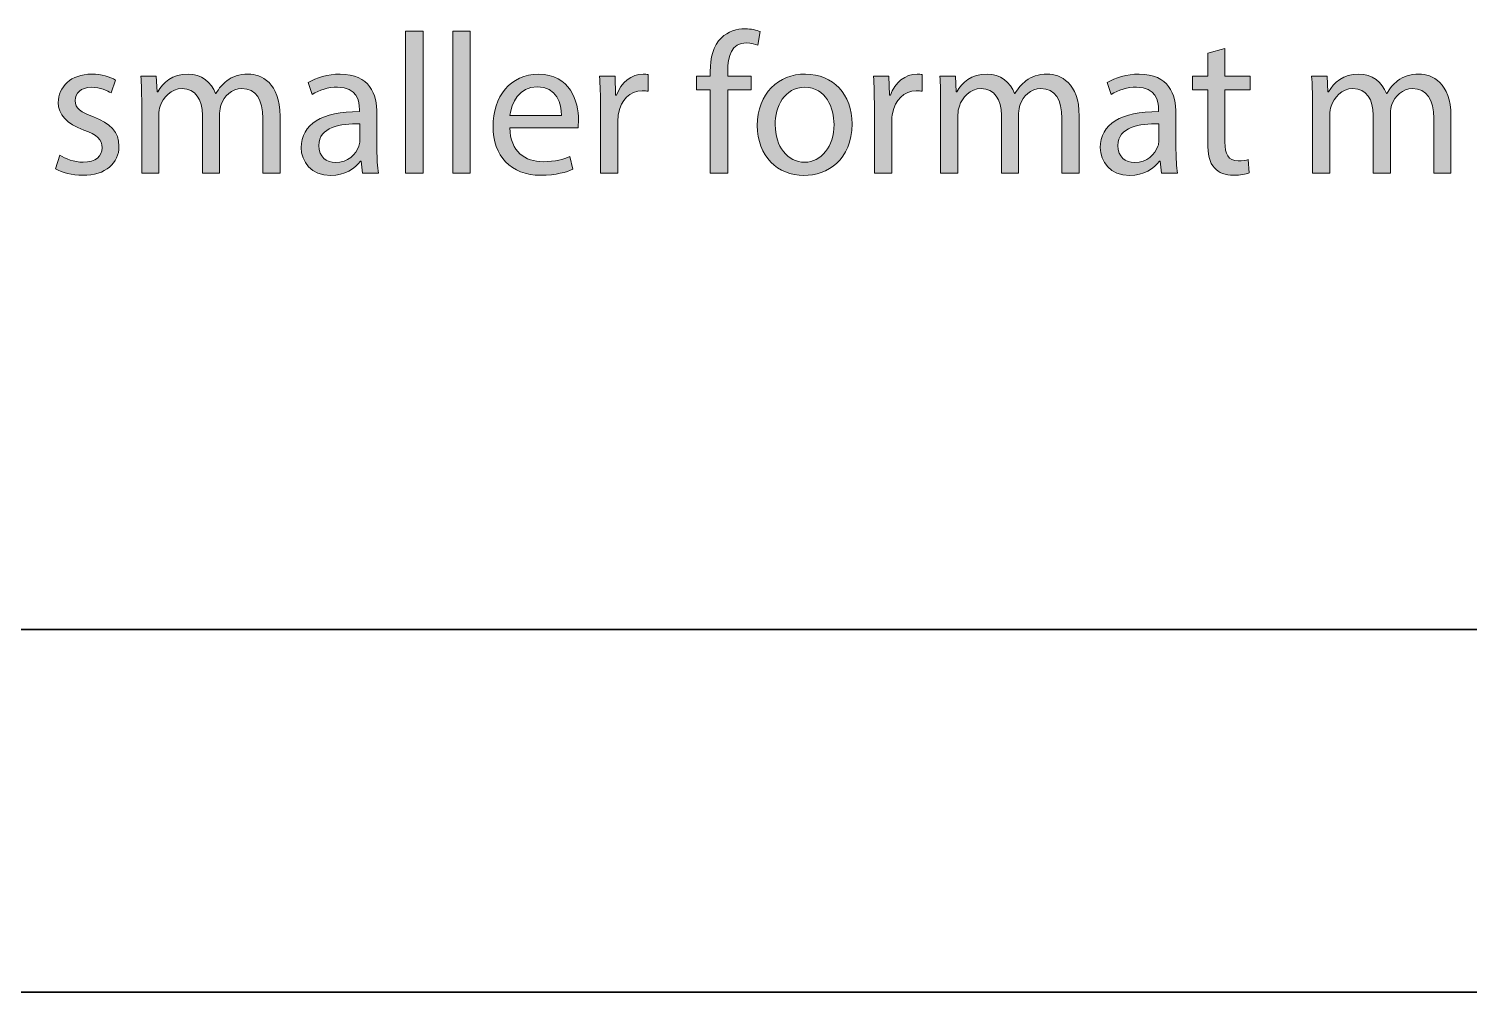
# Model space of a CAD drawing. Header units: inches. Extents: x 17 to 980, y -926 to -230.
# Drawn here: x 264.3 to 368.9, y -871.2 to -801.2 of the extents above; entities that cross this region are included whole.
import ezdxf

# ---------------------------------------------------------------- set-up
doc = ezdxf.new("R2010")
doc.units = ezdxf.units.IN
doc.header["$MEASUREMENT"] = 0
doc.layers.add('Layer 1', color=7, linetype='Continuous')

# ---------------------------------------------------------------- blocks, each defined once
blk = doc.blocks.new('block 6')
at = {"layer": 'Layer 1', "true_color": 0x231f20}
h = blk.add_hatch(color=179, dxfattribs=at)
h.dxf.hatch_style = 2
h.paths.add_polyline_path([(291.65, -801.38), (292.93, -801.38), (292.93, -811.71), (291.65, -811.71)])
h = blk.add_hatch(color=179, dxfattribs=at)
h.dxf.hatch_style = 2
h.paths.add_polyline_path([(295.08, -801.38), (296.36, -801.38), (296.36, -811.71), (295.08, -811.71)])
h = blk.add_hatch(color=179, dxfattribs=at)
h.dxf.hatch_style = 2
edge = h.paths.add_edge_path()
edge.add_spline(control_points=[(313.78, -811.71), (313.78, -811.71), (313.78, -805.64), (313.78, -805.64), (313.78, -805.64), (312.79, -805.64), (312.79, -805.64), (312.79, -805.64), (312.79, -804.67), (312.79, -804.67), (312.79, -804.67), (313.78, -804.67), (313.78, -804.67), (313.78, -804.67), (313.78, -804.33), (313.78, -804.33), (313.78, -803.34), (314, -802.44), (314.59, -801.88), (315.07, -801.41), (315.71, -801.22), (316.31, -801.22), (316.76, -801.22), (317.16, -801.32), (317.4, -801.42), (317.4, -801.42), (317.23, -802.41), (317.23, -802.41), (317.04, -802.33), (316.78, -802.25), (316.41, -802.25), (315.32, -802.25), (315.05, -803.21), (315.05, -804.29), (315.05, -804.29), (315.05, -804.67), (315.05, -804.67), (315.05, -804.67), (316.75, -804.67), (316.75, -804.67), (316.75, -804.67), (316.75, -805.64), (316.75, -805.64), (316.75, -805.64), (315.05, -805.64), (315.05, -805.64), (315.05, -805.64), (315.05, -811.71), (315.05, -811.71), (315.05, -811.71), (313.78, -811.71), (313.78, -811.71)], knot_values=[0, 0, 0, 0, 1, 1, 1, 2, 2, 2, 3, 3, 3, 4, 4, 4, 5, 5, 5, 6, 6, 6, 7, 7, 7, 8, 8, 8, 9, 9, 9, 10, 10, 10, 11, 11, 11, 12, 12, 12, 13, 13, 13, 14, 14, 14, 15, 15, 15, 16, 16, 16, 17, 17, 17, 17], degree=3, periodic=1)
h = blk.add_hatch(color=179, dxfattribs=at)
h.dxf.hatch_style = 2
edge = h.paths.add_edge_path()
edge.add_spline(control_points=[(351.15, -802.65), (351.15, -802.65), (351.15, -804.67), (351.15, -804.67), (351.15, -804.67), (352.98, -804.67), (352.98, -804.67), (352.98, -804.67), (352.98, -805.64), (352.98, -805.64), (352.98, -805.64), (351.15, -805.64), (351.15, -805.64), (351.15, -805.64), (351.15, -809.44), (351.15, -809.44), (351.15, -810.31), (351.4, -810.81), (352.11, -810.81), (352.44, -810.81), (352.69, -810.77), (352.85, -810.72), (352.85, -810.72), (352.91, -811.68), (352.91, -811.68), (352.66, -811.78), (352.27, -811.86), (351.78, -811.86), (351.18, -811.86), (350.7, -811.67), (350.39, -811.32), (350.03, -810.94), (349.9, -810.31), (349.9, -809.49), (349.9, -809.49), (349.9, -805.64), (349.9, -805.64), (349.9, -805.64), (348.81, -805.64), (348.81, -805.64), (348.81, -805.64), (348.81, -804.67), (348.81, -804.67), (348.81, -804.67), (349.9, -804.67), (349.9, -804.67), (349.9, -804.67), (349.9, -802.98), (349.9, -802.98), (349.9, -802.98), (351.15, -802.65), (351.15, -802.65)], knot_values=[0, 0, 0, 0, 1, 1, 1, 2, 2, 2, 3, 3, 3, 4, 4, 4, 5, 5, 5, 6, 6, 6, 7, 7, 7, 8, 8, 8, 9, 9, 9, 10, 10, 10, 11, 11, 11, 12, 12, 12, 13, 13, 13, 14, 14, 14, 15, 15, 15, 16, 16, 16, 17, 17, 17, 17], degree=3, periodic=1)
h = blk.add_hatch(color=179, dxfattribs=at)
h.dxf.hatch_style = 2
edge = h.paths.add_edge_path()
edge.add_spline(control_points=[(266.56, -810.4), (266.94, -810.65), (267.61, -810.91), (268.25, -810.91), (269.18, -810.91), (269.62, -810.45), (269.62, -809.86), (269.62, -809.25), (269.25, -808.92), (268.31, -808.57), (267.04, -808.12), (266.44, -807.42), (266.44, -806.58), (266.44, -805.44), (267.36, -804.51), (268.87, -804.51), (269.59, -804.51), (270.21, -804.71), (270.6, -804.95), (270.6, -804.95), (270.28, -805.88), (270.28, -805.88), (270.01, -805.7), (269.5, -805.47), (268.84, -805.47), (268.09, -805.47), (267.67, -805.91), (267.67, -806.43), (267.67, -807.01), (268.09, -807.27), (269, -807.62), (270.23, -808.09), (270.85, -808.7), (270.85, -809.75), (270.85, -810.98), (269.89, -811.86), (268.22, -811.86), (267.45, -811.86), (266.73, -811.67), (266.24, -811.38), (266.24, -811.38), (266.56, -810.4), (266.56, -810.4)], knot_values=[0, 0, 0, 0, 1, 1, 1, 2, 2, 2, 3, 3, 3, 4, 4, 4, 5, 5, 5, 6, 6, 6, 7, 7, 7, 8, 8, 8, 9, 9, 9, 10, 10, 10, 11, 11, 11, 12, 12, 12, 13, 13, 13, 14, 14, 14, 14], degree=3, periodic=1)
h = blk.add_hatch(color=179, dxfattribs=at)
h.dxf.hatch_style = 2
edge = h.paths.add_edge_path()
edge.add_spline(control_points=[(272.5, -806.58), (272.5, -805.85), (272.48, -805.25), (272.44, -804.67), (272.44, -804.67), (273.56, -804.67), (273.56, -804.67), (273.56, -804.67), (273.62, -805.8), (273.62, -805.8), (273.62, -805.8), (273.66, -805.8), (273.66, -805.8), (274.05, -805.13), (274.71, -804.51), (275.87, -804.51), (276.83, -804.51), (277.56, -805.09), (277.87, -805.92), (277.87, -805.92), (277.89, -805.92), (277.89, -805.92), (278.11, -805.53), (278.39, -805.22), (278.68, -805), (279.1, -804.68), (279.57, -804.51), (280.24, -804.51), (281.17, -804.51), (282.55, -805.12), (282.55, -807.56), (282.55, -807.56), (282.55, -811.71), (282.55, -811.71), (282.55, -811.71), (281.3, -811.71), (281.3, -811.71), (281.3, -811.71), (281.3, -807.72), (281.3, -807.72), (281.3, -806.37), (280.8, -805.56), (279.77, -805.56), (279.04, -805.56), (278.48, -806.1), (278.26, -806.72), (278.2, -806.9), (278.16, -807.13), (278.16, -807.36), (278.16, -807.36), (278.16, -811.71), (278.16, -811.71), (278.16, -811.71), (276.91, -811.71), (276.91, -811.71), (276.91, -811.71), (276.91, -807.49), (276.91, -807.49), (276.91, -806.37), (276.41, -805.56), (275.44, -805.56), (274.64, -805.56), (274.05, -806.2), (273.85, -806.84), (273.78, -807.03), (273.75, -807.24), (273.75, -807.46), (273.75, -807.46), (273.75, -811.71), (273.75, -811.71), (273.75, -811.71), (272.5, -811.71), (272.5, -811.71), (272.5, -811.71), (272.5, -806.58), (272.5, -806.58)], knot_values=[0, 0, 0, 0, 1, 1, 1, 2, 2, 2, 3, 3, 3, 4, 4, 4, 5, 5, 5, 6, 6, 6, 7, 7, 7, 8, 8, 8, 9, 9, 9, 10, 10, 10, 11, 11, 11, 12, 12, 12, 13, 13, 13, 14, 14, 14, 15, 15, 15, 16, 16, 16, 17, 17, 17, 18, 18, 18, 19, 19, 19, 20, 20, 20, 21, 21, 21, 22, 22, 22, 23, 23, 23, 24, 24, 24, 25, 25, 25, 25], degree=3, periodic=1)
h = blk.add_hatch(color=179, dxfattribs=at)
h.dxf.hatch_style = 2
edge = h.paths.add_edge_path()
edge.add_spline(control_points=[(288.53, -811.71), (288.53, -811.71), (288.43, -810.82), (288.43, -810.82), (288.43, -810.82), (288.39, -810.82), (288.39, -810.82), (287.99, -811.38), (287.24, -811.87), (286.23, -811.87), (284.81, -811.87), (284.08, -810.87), (284.08, -809.85), (284.08, -808.15), (285.59, -807.22), (288.31, -807.23), (288.31, -807.23), (288.31, -807.08), (288.31, -807.08), (288.31, -806.5), (288.15, -805.45), (286.71, -805.45), (286.06, -805.45), (285.38, -805.66), (284.88, -805.98), (284.88, -805.98), (284.59, -805.13), (284.59, -805.13), (285.17, -804.76), (286.02, -804.51), (286.9, -804.51), (289.06, -804.51), (289.58, -805.98), (289.58, -807.39), (289.58, -807.39), (289.58, -810.02), (289.58, -810.02), (289.58, -810.63), (289.61, -811.23), (289.7, -811.71), (289.7, -811.71), (288.53, -811.71), (288.53, -811.71)], knot_values=[0, 0, 0, 0, 1, 1, 1, 2, 2, 2, 3, 3, 3, 4, 4, 4, 5, 5, 5, 6, 6, 6, 7, 7, 7, 8, 8, 8, 9, 9, 9, 10, 10, 10, 11, 11, 11, 12, 12, 12, 13, 13, 13, 14, 14, 14, 14], degree=3, periodic=1)
edge = h.paths.add_edge_path()
edge.add_spline(control_points=[(288.34, -808.12), (286.95, -808.09), (285.36, -808.34), (285.36, -809.7), (285.36, -810.53), (285.91, -810.93), (286.57, -810.93), (287.48, -810.93), (288.07, -810.34), (288.27, -809.75), (288.31, -809.62), (288.34, -809.47), (288.34, -809.34), (288.34, -809.34), (288.34, -808.12), (288.34, -808.12)], knot_values=[0, 0, 0, 0, 1, 1, 1, 2, 2, 2, 3, 3, 3, 4, 4, 4, 5, 5, 5, 5], degree=3, periodic=1)
h = blk.add_hatch(color=179, dxfattribs=at)
h.dxf.hatch_style = 2
edge = h.paths.add_edge_path()
edge.add_spline(control_points=[(299.23, -808.42), (299.26, -810.15), (300.36, -810.87), (301.64, -810.87), (302.56, -810.87), (303.11, -810.71), (303.59, -810.5), (303.59, -810.5), (303.81, -811.42), (303.81, -811.42), (303.36, -811.62), (302.59, -811.86), (301.47, -811.86), (299.3, -811.86), (298.01, -810.43), (298.01, -808.31), (298.01, -806.18), (299.26, -804.51), (301.31, -804.51), (303.61, -804.51), (304.22, -806.53), (304.22, -807.83), (304.22, -808.09), (304.19, -808.29), (304.18, -808.42), (304.18, -808.42), (299.23, -808.42), (299.23, -808.42)], knot_values=[0, 0, 0, 0, 1, 1, 1, 2, 2, 2, 3, 3, 3, 4, 4, 4, 5, 5, 5, 6, 6, 6, 7, 7, 7, 8, 8, 8, 9, 9, 9, 9], degree=3, periodic=1)
edge = h.paths.add_edge_path()
edge.add_spline(control_points=[(302.98, -807.51), (303, -806.69), (302.65, -805.43), (301.21, -805.43), (299.91, -805.43), (299.34, -806.62), (299.24, -807.51), (299.24, -807.51), (302.98, -807.51), (302.98, -807.51)], knot_values=[0, 0, 0, 0, 1, 1, 1, 2, 2, 2, 3, 3, 3, 3], degree=3, periodic=1)
h = blk.add_hatch(color=179, dxfattribs=at)
h.dxf.hatch_style = 2
edge = h.paths.add_edge_path()
edge.add_spline(control_points=[(305.81, -806.87), (305.81, -806.04), (305.79, -805.32), (305.75, -804.67), (305.75, -804.67), (306.87, -804.67), (306.87, -804.67), (306.87, -804.67), (306.91, -806.05), (306.91, -806.05), (306.91, -806.05), (306.97, -806.05), (306.97, -806.05), (307.29, -805.11), (308.06, -804.51), (308.92, -804.51), (309.07, -804.51), (309.17, -804.52), (309.28, -804.55), (309.28, -804.55), (309.28, -805.76), (309.28, -805.76), (309.15, -805.73), (309.02, -805.72), (308.85, -805.72), (307.94, -805.72), (307.3, -806.4), (307.13, -807.36), (307.1, -807.54), (307.07, -807.74), (307.07, -807.96), (307.07, -807.96), (307.07, -811.71), (307.07, -811.71), (307.07, -811.71), (305.81, -811.71), (305.81, -811.71), (305.81, -811.71), (305.81, -806.87), (305.81, -806.87)], knot_values=[0, 0, 0, 0, 1, 1, 1, 2, 2, 2, 3, 3, 3, 4, 4, 4, 5, 5, 5, 6, 6, 6, 7, 7, 7, 8, 8, 8, 9, 9, 9, 10, 10, 10, 11, 11, 11, 12, 12, 12, 13, 13, 13, 13], degree=3, periodic=1)
h = blk.add_hatch(color=179, dxfattribs=at)
h.dxf.hatch_style = 2
edge = h.paths.add_edge_path()
edge.add_spline(control_points=[(324.08, -808.13), (324.08, -810.74), (322.28, -811.87), (320.58, -811.87), (318.67, -811.87), (317.2, -810.47), (317.2, -808.25), (317.2, -805.89), (318.74, -804.51), (320.69, -804.51), (322.71, -804.51), (324.08, -805.98), (324.08, -808.13)], knot_values=[0, 0, 0, 0, 1, 1, 1, 2, 2, 2, 3, 3, 3, 4, 4, 4, 4], degree=3, periodic=1)
edge = h.paths.add_edge_path()
edge.add_spline(control_points=[(318.5, -808.2), (318.5, -809.75), (319.38, -810.91), (320.63, -810.91), (321.86, -810.91), (322.77, -809.76), (322.77, -808.18), (322.77, -806.98), (322.18, -805.47), (320.66, -805.47), (319.15, -805.47), (318.5, -806.87), (318.5, -808.2)], knot_values=[0, 0, 0, 0, 1, 1, 1, 2, 2, 2, 3, 3, 3, 4, 4, 4, 4], degree=3, periodic=1)
h = blk.add_hatch(color=179, dxfattribs=at)
h.dxf.hatch_style = 2
edge = h.paths.add_edge_path()
edge.add_spline(control_points=[(325.7, -806.87), (325.7, -806.04), (325.68, -805.32), (325.64, -804.67), (325.64, -804.67), (326.76, -804.67), (326.76, -804.67), (326.76, -804.67), (326.8, -806.05), (326.8, -806.05), (326.8, -806.05), (326.86, -806.05), (326.86, -806.05), (327.18, -805.11), (327.95, -804.51), (328.81, -804.51), (328.96, -804.51), (329.06, -804.52), (329.18, -804.55), (329.18, -804.55), (329.18, -805.76), (329.18, -805.76), (329.04, -805.73), (328.91, -805.72), (328.74, -805.72), (327.84, -805.72), (327.2, -806.4), (327.02, -807.36), (326.99, -807.54), (326.96, -807.74), (326.96, -807.96), (326.96, -807.96), (326.96, -811.71), (326.96, -811.71), (326.96, -811.71), (325.7, -811.71), (325.7, -811.71), (325.7, -811.71), (325.7, -806.87), (325.7, -806.87)], knot_values=[0, 0, 0, 0, 1, 1, 1, 2, 2, 2, 3, 3, 3, 4, 4, 4, 5, 5, 5, 6, 6, 6, 7, 7, 7, 8, 8, 8, 9, 9, 9, 10, 10, 10, 11, 11, 11, 12, 12, 12, 13, 13, 13, 13], degree=3, periodic=1)
h = blk.add_hatch(color=179, dxfattribs=at)
h.dxf.hatch_style = 2
edge = h.paths.add_edge_path()
edge.add_spline(control_points=[(330.51, -806.58), (330.51, -805.85), (330.5, -805.25), (330.46, -804.67), (330.46, -804.67), (331.58, -804.67), (331.58, -804.67), (331.58, -804.67), (331.64, -805.8), (331.64, -805.8), (331.64, -805.8), (331.68, -805.8), (331.68, -805.8), (332.07, -805.13), (332.73, -804.51), (333.89, -804.51), (334.85, -804.51), (335.58, -805.09), (335.88, -805.92), (335.88, -805.92), (335.91, -805.92), (335.91, -805.92), (336.13, -805.53), (336.41, -805.22), (336.7, -805), (337.12, -804.68), (337.59, -804.51), (338.26, -804.51), (339.19, -804.51), (340.57, -805.12), (340.57, -807.56), (340.57, -807.56), (340.57, -811.71), (340.57, -811.71), (340.57, -811.71), (339.32, -811.71), (339.32, -811.71), (339.32, -811.71), (339.32, -807.72), (339.32, -807.72), (339.32, -806.37), (338.82, -805.56), (337.79, -805.56), (337.06, -805.56), (336.49, -806.1), (336.28, -806.72), (336.22, -806.9), (336.17, -807.13), (336.17, -807.36), (336.17, -807.36), (336.17, -811.71), (336.17, -811.71), (336.17, -811.71), (334.92, -811.71), (334.92, -811.71), (334.92, -811.71), (334.92, -807.49), (334.92, -807.49), (334.92, -806.37), (334.43, -805.56), (333.45, -805.56), (332.65, -805.56), (332.07, -806.2), (331.87, -806.84), (331.8, -807.03), (331.77, -807.24), (331.77, -807.46), (331.77, -807.46), (331.77, -811.71), (331.77, -811.71), (331.77, -811.71), (330.51, -811.71), (330.51, -811.71), (330.51, -811.71), (330.51, -806.58), (330.51, -806.58)], knot_values=[0, 0, 0, 0, 1, 1, 1, 2, 2, 2, 3, 3, 3, 4, 4, 4, 5, 5, 5, 6, 6, 6, 7, 7, 7, 8, 8, 8, 9, 9, 9, 10, 10, 10, 11, 11, 11, 12, 12, 12, 13, 13, 13, 14, 14, 14, 15, 15, 15, 16, 16, 16, 17, 17, 17, 18, 18, 18, 19, 19, 19, 20, 20, 20, 21, 21, 21, 22, 22, 22, 23, 23, 23, 24, 24, 24, 25, 25, 25, 25], degree=3, periodic=1)
h = blk.add_hatch(color=179, dxfattribs=at)
h.dxf.hatch_style = 2
edge = h.paths.add_edge_path()
edge.add_spline(control_points=[(346.55, -811.71), (346.55, -811.71), (346.45, -810.82), (346.45, -810.82), (346.45, -810.82), (346.41, -810.82), (346.41, -810.82), (346.01, -811.38), (345.26, -811.87), (344.25, -811.87), (342.83, -811.87), (342.1, -810.87), (342.1, -809.85), (342.1, -808.15), (343.61, -807.22), (346.33, -807.23), (346.33, -807.23), (346.33, -807.08), (346.33, -807.08), (346.33, -806.5), (346.17, -805.45), (344.73, -805.45), (344.08, -805.45), (343.39, -805.66), (342.9, -805.98), (342.9, -805.98), (342.61, -805.13), (342.61, -805.13), (343.19, -804.76), (344.03, -804.51), (344.92, -804.51), (347.07, -804.51), (347.6, -805.98), (347.6, -807.39), (347.6, -807.39), (347.6, -810.02), (347.6, -810.02), (347.6, -810.63), (347.63, -811.23), (347.71, -811.71), (347.71, -811.71), (346.55, -811.71), (346.55, -811.71)], knot_values=[0, 0, 0, 0, 1, 1, 1, 2, 2, 2, 3, 3, 3, 4, 4, 4, 5, 5, 5, 6, 6, 6, 7, 7, 7, 8, 8, 8, 9, 9, 9, 10, 10, 10, 11, 11, 11, 12, 12, 12, 13, 13, 13, 14, 14, 14, 14], degree=3, periodic=1)
edge = h.paths.add_edge_path()
edge.add_spline(control_points=[(346.36, -808.12), (344.96, -808.09), (343.38, -808.34), (343.38, -809.7), (343.38, -810.53), (343.93, -810.93), (344.59, -810.93), (345.5, -810.93), (346.08, -810.34), (346.29, -809.75), (346.33, -809.62), (346.36, -809.47), (346.36, -809.34), (346.36, -809.34), (346.36, -808.12), (346.36, -808.12)], knot_values=[0, 0, 0, 0, 1, 1, 1, 2, 2, 2, 3, 3, 3, 4, 4, 4, 5, 5, 5, 5], degree=3, periodic=1)
h = blk.add_hatch(color=179, dxfattribs=at)
h.dxf.hatch_style = 2
edge = h.paths.add_edge_path()
edge.add_spline(control_points=[(357.51, -806.58), (357.51, -805.85), (357.49, -805.25), (357.45, -804.67), (357.45, -804.67), (358.57, -804.67), (358.57, -804.67), (358.57, -804.67), (358.63, -805.8), (358.63, -805.8), (358.63, -805.8), (358.67, -805.8), (358.67, -805.8), (359.07, -805.13), (359.72, -804.51), (360.88, -804.51), (361.84, -804.51), (362.57, -805.09), (362.88, -805.92), (362.88, -805.92), (362.91, -805.92), (362.91, -805.92), (363.13, -805.53), (363.4, -805.22), (363.69, -805), (364.11, -804.68), (364.58, -804.51), (365.25, -804.51), (366.18, -804.51), (367.56, -805.12), (367.56, -807.56), (367.56, -807.56), (367.56, -811.71), (367.56, -811.71), (367.56, -811.71), (366.31, -811.71), (366.31, -811.71), (366.31, -811.71), (366.31, -807.72), (366.31, -807.72), (366.31, -806.37), (365.82, -805.56), (364.78, -805.56), (364.06, -805.56), (363.49, -806.1), (363.27, -806.72), (363.21, -806.9), (363.17, -807.13), (363.17, -807.36), (363.17, -807.36), (363.17, -811.71), (363.17, -811.71), (363.17, -811.71), (361.92, -811.71), (361.92, -811.71), (361.92, -811.71), (361.92, -807.49), (361.92, -807.49), (361.92, -806.37), (361.42, -805.56), (360.45, -805.56), (359.65, -805.56), (359.07, -806.2), (358.86, -806.84), (358.79, -807.03), (358.76, -807.24), (358.76, -807.46), (358.76, -807.46), (358.76, -811.71), (358.76, -811.71), (358.76, -811.71), (357.51, -811.71), (357.51, -811.71), (357.51, -811.71), (357.51, -806.58), (357.51, -806.58)], knot_values=[0, 0, 0, 0, 1, 1, 1, 2, 2, 2, 3, 3, 3, 4, 4, 4, 5, 5, 5, 6, 6, 6, 7, 7, 7, 8, 8, 8, 9, 9, 9, 10, 10, 10, 11, 11, 11, 12, 12, 12, 13, 13, 13, 14, 14, 14, 15, 15, 15, 16, 16, 16, 17, 17, 17, 18, 18, 18, 19, 19, 19, 20, 20, 20, 21, 21, 21, 22, 22, 22, 23, 23, 23, 24, 24, 24, 25, 25, 25, 25], degree=3, periodic=1)
at = {"layer": 'Layer 1', "lineweight": 0}
for points in [[(291.65, -801.38), (292.93, -801.38), (292.93, -811.71), (291.65, -811.71), (291.65, -801.38)], [(295.08, -801.38), (296.36, -801.38), (296.36, -811.71), (295.08, -811.71), (295.08, -801.38)]]:
    blk.add_lwpolyline(points, dxfattribs=at)
for points, knots in [([(313.78, -811.71), (313.78, -811.71), (313.78, -805.64), (313.78, -805.64), (313.78, -805.64), (312.79, -805.64), (312.79, -805.64), (312.79, -805.64), (312.79, -804.67), (312.79, -804.67), (312.79, -804.67), (313.78, -804.67), (313.78, -804.67), (313.78, -804.67), (313.78, -804.33), (313.78, -804.33), (313.78, -803.34), (314, -802.44), (314.59, -801.88), (315.07, -801.41), (315.71, -801.22), (316.31, -801.22), (316.76, -801.22), (317.16, -801.32), (317.4, -801.42), (317.4, -801.42), (317.23, -802.41), (317.23, -802.41), (317.04, -802.33), (316.78, -802.25), (316.41, -802.25), (315.32, -802.25), (315.05, -803.21), (315.05, -804.29), (315.05, -804.29), (315.05, -804.67), (315.05, -804.67), (315.05, -804.67), (316.75, -804.67), (316.75, -804.67), (316.75, -804.67), (316.75, -805.64), (316.75, -805.64), (316.75, -805.64), (315.05, -805.64), (315.05, -805.64), (315.05, -805.64), (315.05, -811.71), (315.05, -811.71), (315.05, -811.71), (313.78, -811.71), (313.78, -811.71)], [0, 0, 0, 0, 1, 1, 1, 2, 2, 2, 3, 3, 3, 4, 4, 4, 5, 5, 5, 6, 6, 6, 7, 7, 7, 8, 8, 8, 9, 9, 9, 10, 10, 10, 11, 11, 11, 12, 12, 12, 13, 13, 13, 14, 14, 14, 15, 15, 15, 16, 16, 16, 17, 17, 17, 17]), ([(351.15, -802.65), (351.15, -802.65), (351.15, -804.67), (351.15, -804.67), (351.15, -804.67), (352.98, -804.67), (352.98, -804.67), (352.98, -804.67), (352.98, -805.64), (352.98, -805.64), (352.98, -805.64), (351.15, -805.64), (351.15, -805.64), (351.15, -805.64), (351.15, -809.44), (351.15, -809.44), (351.15, -810.31), (351.4, -810.81), (352.11, -810.81), (352.44, -810.81), (352.69, -810.77), (352.85, -810.72), (352.85, -810.72), (352.91, -811.68), (352.91, -811.68), (352.66, -811.78), (352.27, -811.86), (351.78, -811.86), (351.18, -811.86), (350.7, -811.67), (350.39, -811.32), (350.03, -810.94), (349.9, -810.31), (349.9, -809.49), (349.9, -809.49), (349.9, -805.64), (349.9, -805.64), (349.9, -805.64), (348.81, -805.64), (348.81, -805.64), (348.81, -805.64), (348.81, -804.67), (348.81, -804.67), (348.81, -804.67), (349.9, -804.67), (349.9, -804.67), (349.9, -804.67), (349.9, -802.98), (349.9, -802.98), (349.9, -802.98), (351.15, -802.65), (351.15, -802.65)], [0, 0, 0, 0, 1, 1, 1, 2, 2, 2, 3, 3, 3, 4, 4, 4, 5, 5, 5, 6, 6, 6, 7, 7, 7, 8, 8, 8, 9, 9, 9, 10, 10, 10, 11, 11, 11, 12, 12, 12, 13, 13, 13, 14, 14, 14, 15, 15, 15, 16, 16, 16, 17, 17, 17, 17]), ([(266.56, -810.4), (266.94, -810.65), (267.61, -810.91), (268.25, -810.91), (269.18, -810.91), (269.62, -810.45), (269.62, -809.86), (269.62, -809.25), (269.25, -808.92), (268.31, -808.57), (267.04, -808.12), (266.44, -807.42), (266.44, -806.58), (266.44, -805.44), (267.36, -804.51), (268.87, -804.51), (269.59, -804.51), (270.21, -804.71), (270.6, -804.95), (270.6, -804.95), (270.28, -805.88), (270.28, -805.88), (270.01, -805.7), (269.5, -805.47), (268.84, -805.47), (268.09, -805.47), (267.67, -805.91), (267.67, -806.43), (267.67, -807.01), (268.09, -807.27), (269, -807.62), (270.23, -808.09), (270.85, -808.7), (270.85, -809.75), (270.85, -810.98), (269.89, -811.86), (268.22, -811.86), (267.45, -811.86), (266.73, -811.67), (266.24, -811.38), (266.24, -811.38), (266.56, -810.4), (266.56, -810.4)], [0, 0, 0, 0, 1, 1, 1, 2, 2, 2, 3, 3, 3, 4, 4, 4, 5, 5, 5, 6, 6, 6, 7, 7, 7, 8, 8, 8, 9, 9, 9, 10, 10, 10, 11, 11, 11, 12, 12, 12, 13, 13, 13, 14, 14, 14, 14]), ([(272.5, -806.58), (272.5, -805.85), (272.48, -805.25), (272.44, -804.67), (272.44, -804.67), (273.56, -804.67), (273.56, -804.67), (273.56, -804.67), (273.62, -805.8), (273.62, -805.8), (273.62, -805.8), (273.66, -805.8), (273.66, -805.8), (274.05, -805.13), (274.71, -804.51), (275.87, -804.51), (276.83, -804.51), (277.56, -805.09), (277.87, -805.92), (277.87, -805.92), (277.89, -805.92), (277.89, -805.92), (278.11, -805.53), (278.39, -805.22), (278.68, -805), (279.1, -804.68), (279.57, -804.51), (280.24, -804.51), (281.17, -804.51), (282.55, -805.12), (282.55, -807.56), (282.55, -807.56), (282.55, -811.71), (282.55, -811.71), (282.55, -811.71), (281.3, -811.71), (281.3, -811.71), (281.3, -811.71), (281.3, -807.72), (281.3, -807.72), (281.3, -806.37), (280.8, -805.56), (279.77, -805.56), (279.04, -805.56), (278.48, -806.1), (278.26, -806.72), (278.2, -806.9), (278.16, -807.13), (278.16, -807.36), (278.16, -807.36), (278.16, -811.71), (278.16, -811.71), (278.16, -811.71), (276.91, -811.71), (276.91, -811.71), (276.91, -811.71), (276.91, -807.49), (276.91, -807.49), (276.91, -806.37), (276.41, -805.56), (275.44, -805.56), (274.64, -805.56), (274.05, -806.2), (273.85, -806.84), (273.78, -807.03), (273.75, -807.24), (273.75, -807.46), (273.75, -807.46), (273.75, -811.71), (273.75, -811.71), (273.75, -811.71), (272.5, -811.71), (272.5, -811.71), (272.5, -811.71), (272.5, -806.58), (272.5, -806.58)], [0, 0, 0, 0, 1, 1, 1, 2, 2, 2, 3, 3, 3, 4, 4, 4, 5, 5, 5, 6, 6, 6, 7, 7, 7, 8, 8, 8, 9, 9, 9, 10, 10, 10, 11, 11, 11, 12, 12, 12, 13, 13, 13, 14, 14, 14, 15, 15, 15, 16, 16, 16, 17, 17, 17, 18, 18, 18, 19, 19, 19, 20, 20, 20, 21, 21, 21, 22, 22, 22, 23, 23, 23, 24, 24, 24, 25, 25, 25, 25]), ([(288.53, -811.71), (288.53, -811.71), (288.43, -810.82), (288.43, -810.82), (288.43, -810.82), (288.39, -810.82), (288.39, -810.82), (287.99, -811.38), (287.24, -811.87), (286.23, -811.87), (284.81, -811.87), (284.08, -810.87), (284.08, -809.85), (284.08, -808.15), (285.59, -807.22), (288.31, -807.23), (288.31, -807.23), (288.31, -807.08), (288.31, -807.08), (288.31, -806.5), (288.15, -805.45), (286.71, -805.45), (286.06, -805.45), (285.38, -805.66), (284.88, -805.98), (284.88, -805.98), (284.59, -805.13), (284.59, -805.13), (285.17, -804.76), (286.02, -804.51), (286.9, -804.51), (289.06, -804.51), (289.58, -805.98), (289.58, -807.39), (289.58, -807.39), (289.58, -810.02), (289.58, -810.02), (289.58, -810.63), (289.61, -811.23), (289.7, -811.71), (289.7, -811.71), (288.53, -811.71), (288.53, -811.71)], [0, 0, 0, 0, 1, 1, 1, 2, 2, 2, 3, 3, 3, 4, 4, 4, 5, 5, 5, 6, 6, 6, 7, 7, 7, 8, 8, 8, 9, 9, 9, 10, 10, 10, 11, 11, 11, 12, 12, 12, 13, 13, 13, 14, 14, 14, 14]), ([(299.23, -808.42), (299.26, -810.15), (300.36, -810.87), (301.64, -810.87), (302.56, -810.87), (303.11, -810.71), (303.59, -810.5), (303.59, -810.5), (303.81, -811.42), (303.81, -811.42), (303.36, -811.62), (302.59, -811.86), (301.47, -811.86), (299.3, -811.86), (298.01, -810.43), (298.01, -808.31), (298.01, -806.18), (299.26, -804.51), (301.31, -804.51), (303.61, -804.51), (304.22, -806.53), (304.22, -807.83), (304.22, -808.09), (304.19, -808.29), (304.18, -808.42), (304.18, -808.42), (299.23, -808.42), (299.23, -808.42)], [0, 0, 0, 0, 1, 1, 1, 2, 2, 2, 3, 3, 3, 4, 4, 4, 5, 5, 5, 6, 6, 6, 7, 7, 7, 8, 8, 8, 9, 9, 9, 9]), ([(305.81, -806.87), (305.81, -806.04), (305.79, -805.32), (305.75, -804.67), (305.75, -804.67), (306.87, -804.67), (306.87, -804.67), (306.87, -804.67), (306.91, -806.05), (306.91, -806.05), (306.91, -806.05), (306.97, -806.05), (306.97, -806.05), (307.29, -805.11), (308.06, -804.51), (308.92, -804.51), (309.07, -804.51), (309.17, -804.52), (309.28, -804.55), (309.28, -804.55), (309.28, -805.76), (309.28, -805.76), (309.15, -805.73), (309.02, -805.72), (308.85, -805.72), (307.94, -805.72), (307.3, -806.4), (307.13, -807.36), (307.1, -807.54), (307.07, -807.74), (307.07, -807.96), (307.07, -807.96), (307.07, -811.71), (307.07, -811.71), (307.07, -811.71), (305.81, -811.71), (305.81, -811.71), (305.81, -811.71), (305.81, -806.87), (305.81, -806.87)], [0, 0, 0, 0, 1, 1, 1, 2, 2, 2, 3, 3, 3, 4, 4, 4, 5, 5, 5, 6, 6, 6, 7, 7, 7, 8, 8, 8, 9, 9, 9, 10, 10, 10, 11, 11, 11, 12, 12, 12, 13, 13, 13, 13]), ([(324.08, -808.13), (324.08, -810.74), (322.28, -811.87), (320.58, -811.87), (318.67, -811.87), (317.2, -810.47), (317.2, -808.25), (317.2, -805.89), (318.74, -804.51), (320.69, -804.51), (322.71, -804.51), (324.08, -805.98), (324.08, -808.13)], [0, 0, 0, 0, 1, 1, 1, 2, 2, 2, 3, 3, 3, 4, 4, 4, 4]), ([(325.7, -806.87), (325.7, -806.04), (325.68, -805.32), (325.64, -804.67), (325.64, -804.67), (326.76, -804.67), (326.76, -804.67), (326.76, -804.67), (326.8, -806.05), (326.8, -806.05), (326.8, -806.05), (326.86, -806.05), (326.86, -806.05), (327.18, -805.11), (327.95, -804.51), (328.81, -804.51), (328.96, -804.51), (329.06, -804.52), (329.18, -804.55), (329.18, -804.55), (329.18, -805.76), (329.18, -805.76), (329.04, -805.73), (328.91, -805.72), (328.74, -805.72), (327.84, -805.72), (327.2, -806.4), (327.02, -807.36), (326.99, -807.54), (326.96, -807.74), (326.96, -807.96), (326.96, -807.96), (326.96, -811.71), (326.96, -811.71), (326.96, -811.71), (325.7, -811.71), (325.7, -811.71), (325.7, -811.71), (325.7, -806.87), (325.7, -806.87)], [0, 0, 0, 0, 1, 1, 1, 2, 2, 2, 3, 3, 3, 4, 4, 4, 5, 5, 5, 6, 6, 6, 7, 7, 7, 8, 8, 8, 9, 9, 9, 10, 10, 10, 11, 11, 11, 12, 12, 12, 13, 13, 13, 13]), ([(330.51, -806.58), (330.51, -805.85), (330.5, -805.25), (330.46, -804.67), (330.46, -804.67), (331.58, -804.67), (331.58, -804.67), (331.58, -804.67), (331.64, -805.8), (331.64, -805.8), (331.64, -805.8), (331.68, -805.8), (331.68, -805.8), (332.07, -805.13), (332.73, -804.51), (333.89, -804.51), (334.85, -804.51), (335.58, -805.09), (335.88, -805.92), (335.88, -805.92), (335.91, -805.92), (335.91, -805.92), (336.13, -805.53), (336.41, -805.22), (336.7, -805), (337.12, -804.68), (337.59, -804.51), (338.26, -804.51), (339.19, -804.51), (340.57, -805.12), (340.57, -807.56), (340.57, -807.56), (340.57, -811.71), (340.57, -811.71), (340.57, -811.71), (339.32, -811.71), (339.32, -811.71), (339.32, -811.71), (339.32, -807.72), (339.32, -807.72), (339.32, -806.37), (338.82, -805.56), (337.79, -805.56), (337.06, -805.56), (336.49, -806.1), (336.28, -806.72), (336.22, -806.9), (336.17, -807.13), (336.17, -807.36), (336.17, -807.36), (336.17, -811.71), (336.17, -811.71), (336.17, -811.71), (334.92, -811.71), (334.92, -811.71), (334.92, -811.71), (334.92, -807.49), (334.92, -807.49), (334.92, -806.37), (334.43, -805.56), (333.45, -805.56), (332.65, -805.56), (332.07, -806.2), (331.87, -806.84), (331.8, -807.03), (331.77, -807.24), (331.77, -807.46), (331.77, -807.46), (331.77, -811.71), (331.77, -811.71), (331.77, -811.71), (330.51, -811.71), (330.51, -811.71), (330.51, -811.71), (330.51, -806.58), (330.51, -806.58)], [0, 0, 0, 0, 1, 1, 1, 2, 2, 2, 3, 3, 3, 4, 4, 4, 5, 5, 5, 6, 6, 6, 7, 7, 7, 8, 8, 8, 9, 9, 9, 10, 10, 10, 11, 11, 11, 12, 12, 12, 13, 13, 13, 14, 14, 14, 15, 15, 15, 16, 16, 16, 17, 17, 17, 18, 18, 18, 19, 19, 19, 20, 20, 20, 21, 21, 21, 22, 22, 22, 23, 23, 23, 24, 24, 24, 25, 25, 25, 25]), ([(346.55, -811.71), (346.55, -811.71), (346.45, -810.82), (346.45, -810.82), (346.45, -810.82), (346.41, -810.82), (346.41, -810.82), (346.01, -811.38), (345.26, -811.87), (344.25, -811.87), (342.83, -811.87), (342.1, -810.87), (342.1, -809.85), (342.1, -808.15), (343.61, -807.22), (346.33, -807.23), (346.33, -807.23), (346.33, -807.08), (346.33, -807.08), (346.33, -806.5), (346.17, -805.45), (344.73, -805.45), (344.08, -805.45), (343.39, -805.66), (342.9, -805.98), (342.9, -805.98), (342.61, -805.13), (342.61, -805.13), (343.19, -804.76), (344.03, -804.51), (344.92, -804.51), (347.07, -804.51), (347.6, -805.98), (347.6, -807.39), (347.6, -807.39), (347.6, -810.02), (347.6, -810.02), (347.6, -810.63), (347.63, -811.23), (347.71, -811.71), (347.71, -811.71), (346.55, -811.71), (346.55, -811.71)], [0, 0, 0, 0, 1, 1, 1, 2, 2, 2, 3, 3, 3, 4, 4, 4, 5, 5, 5, 6, 6, 6, 7, 7, 7, 8, 8, 8, 9, 9, 9, 10, 10, 10, 11, 11, 11, 12, 12, 12, 13, 13, 13, 14, 14, 14, 14]), ([(357.51, -806.58), (357.51, -805.85), (357.49, -805.25), (357.45, -804.67), (357.45, -804.67), (358.57, -804.67), (358.57, -804.67), (358.57, -804.67), (358.63, -805.8), (358.63, -805.8), (358.63, -805.8), (358.67, -805.8), (358.67, -805.8), (359.07, -805.13), (359.72, -804.51), (360.88, -804.51), (361.84, -804.51), (362.57, -805.09), (362.88, -805.92), (362.88, -805.92), (362.91, -805.92), (362.91, -805.92), (363.13, -805.53), (363.4, -805.22), (363.69, -805), (364.11, -804.68), (364.58, -804.51), (365.25, -804.51), (366.18, -804.51), (367.56, -805.12), (367.56, -807.56), (367.56, -807.56), (367.56, -811.71), (367.56, -811.71), (367.56, -811.71), (366.31, -811.71), (366.31, -811.71), (366.31, -811.71), (366.31, -807.72), (366.31, -807.72), (366.31, -806.37), (365.82, -805.56), (364.78, -805.56), (364.06, -805.56), (363.49, -806.1), (363.27, -806.72), (363.21, -806.9), (363.17, -807.13), (363.17, -807.36), (363.17, -807.36), (363.17, -811.71), (363.17, -811.71), (363.17, -811.71), (361.92, -811.71), (361.92, -811.71), (361.92, -811.71), (361.92, -807.49), (361.92, -807.49), (361.92, -806.37), (361.42, -805.56), (360.45, -805.56), (359.65, -805.56), (359.07, -806.2), (358.86, -806.84), (358.79, -807.03), (358.76, -807.24), (358.76, -807.46), (358.76, -807.46), (358.76, -811.71), (358.76, -811.71), (358.76, -811.71), (357.51, -811.71), (357.51, -811.71), (357.51, -811.71), (357.51, -806.58), (357.51, -806.58)], [0, 0, 0, 0, 1, 1, 1, 2, 2, 2, 3, 3, 3, 4, 4, 4, 5, 5, 5, 6, 6, 6, 7, 7, 7, 8, 8, 8, 9, 9, 9, 10, 10, 10, 11, 11, 11, 12, 12, 12, 13, 13, 13, 14, 14, 14, 15, 15, 15, 16, 16, 16, 17, 17, 17, 18, 18, 18, 19, 19, 19, 20, 20, 20, 21, 21, 21, 22, 22, 22, 23, 23, 23, 24, 24, 24, 25, 25, 25, 25]), ([(302.98, -807.51), (303, -806.69), (302.65, -805.43), (301.21, -805.43), (299.91, -805.43), (299.34, -806.62), (299.24, -807.51), (299.24, -807.51), (302.98, -807.51), (302.98, -807.51)], [0, 0, 0, 0, 1, 1, 1, 2, 2, 2, 3, 3, 3, 3]), ([(318.5, -808.2), (318.5, -809.75), (319.38, -810.91), (320.63, -810.91), (321.86, -810.91), (322.77, -809.76), (322.77, -808.18), (322.77, -806.98), (322.18, -805.47), (320.66, -805.47), (319.15, -805.47), (318.5, -806.87), (318.5, -808.2)], [0, 0, 0, 0, 1, 1, 1, 2, 2, 2, 3, 3, 3, 4, 4, 4, 4]), ([(288.34, -808.12), (286.95, -808.09), (285.36, -808.34), (285.36, -809.7), (285.36, -810.53), (285.91, -810.93), (286.57, -810.93), (287.48, -810.93), (288.07, -810.34), (288.27, -809.75), (288.31, -809.62), (288.34, -809.47), (288.34, -809.34), (288.34, -809.34), (288.34, -808.12), (288.34, -808.12)], [0, 0, 0, 0, 1, 1, 1, 2, 2, 2, 3, 3, 3, 4, 4, 4, 5, 5, 5, 5]), ([(346.36, -808.12), (344.96, -808.09), (343.38, -808.34), (343.38, -809.7), (343.38, -810.53), (343.93, -810.93), (344.59, -810.93), (345.5, -810.93), (346.08, -810.34), (346.29, -809.75), (346.33, -809.62), (346.36, -809.47), (346.36, -809.34), (346.36, -809.34), (346.36, -808.12), (346.36, -808.12)], [0, 0, 0, 0, 1, 1, 1, 2, 2, 2, 3, 3, 3, 4, 4, 4, 5, 5, 5, 5])]:
    blk.add_open_spline(points, degree=3, knots=knots, dxfattribs=at)

msp = doc.modelspace()

# ---------------------------------------------------------------- linework, layer by layer
at = {"layer": 'Layer 1', "color": 179, "lineweight": 35, "true_color": 0x231f20}
for points, knots in [([(728.67, -847.8), (728.67, -846.16), (727.35, -844.83), (725.71, -844.83), (725.71, -844.83), (149.46, -844.83), (149.46, -844.83), (148.02, -844.83), (146.63, -845.44), (145.6, -846.35)], [0, 0, 0, 0, 1, 1, 1, 2, 2, 2, 3, 3, 3, 3]), ([(255.35, -871.17), (255.35, -871.17), (831.63, -871.17), (831.63, -871.17), (833.07, -871.17), (834.46, -870.55), (835.49, -869.65)], [0, 0, 0, 0, 1, 1, 1, 2, 2, 2, 2])]:
    msp.add_open_spline(points, degree=3, knots=knots, dxfattribs=at)

# ---------------------------------------------------------------- block references
at = {"layer": 'Layer 1'}
msp.add_blockref('block 6', (0, 0), dxfattribs=at)

doc.saveas('drawing.dxf')
